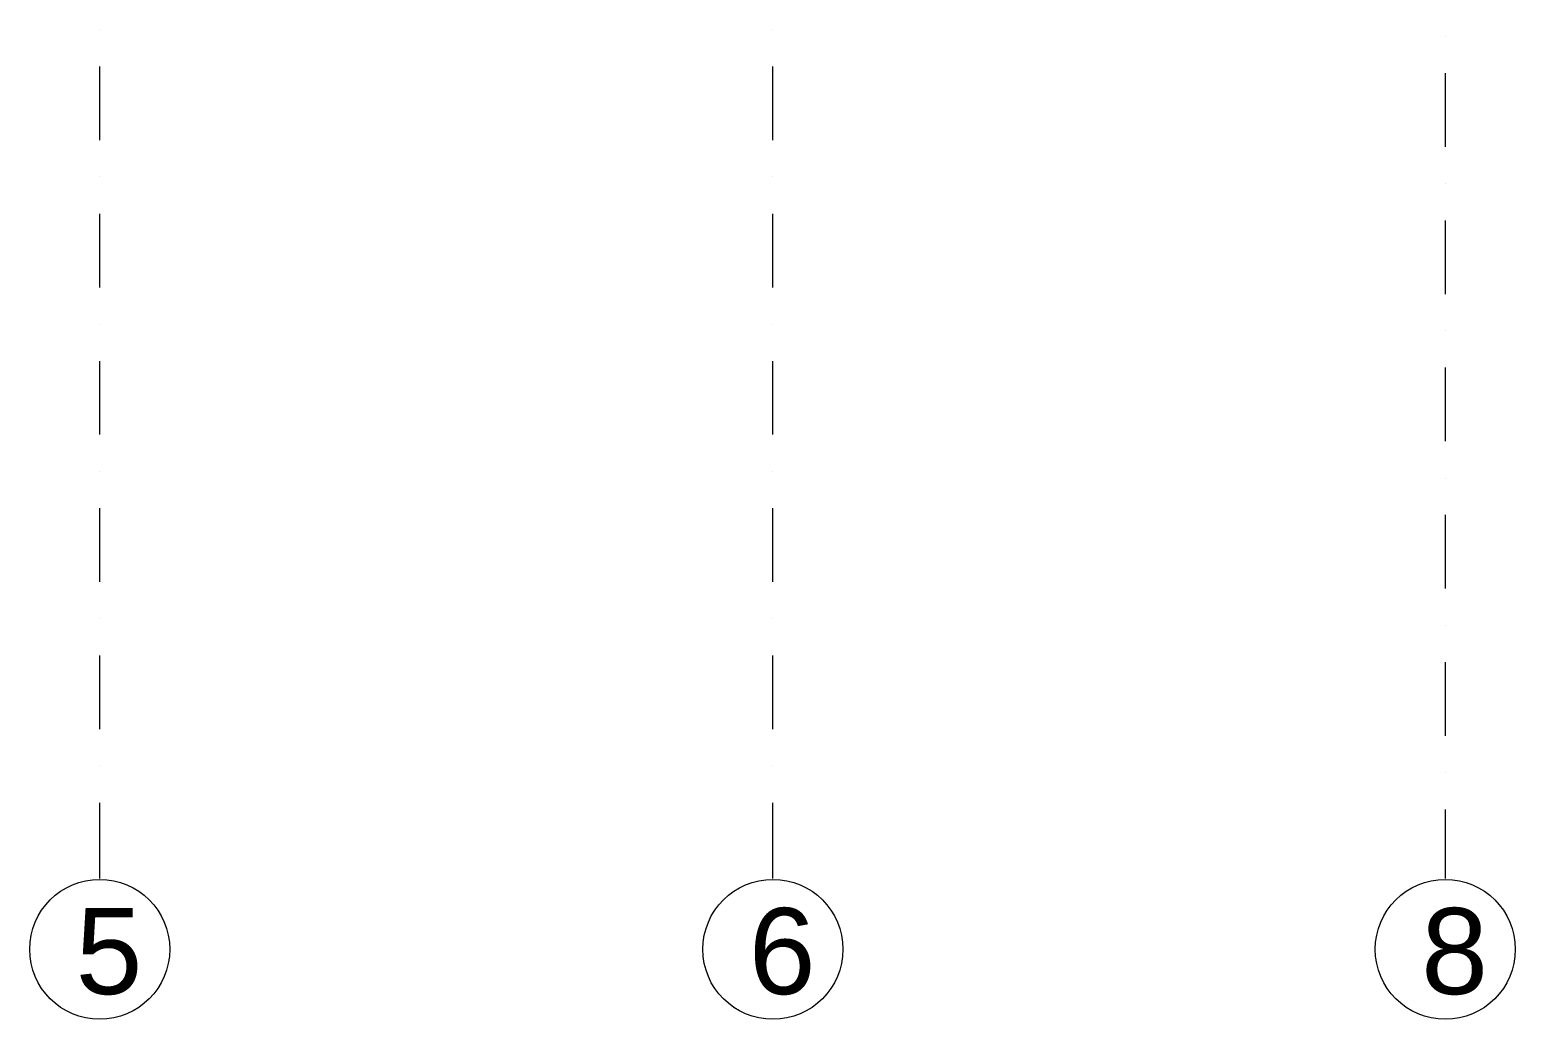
# Model space of a CAD drawing. Header units: millimetres. Extents: x 440 to 72591, y -28954 to 25941.
# Drawn here: x 14090 to 20494, y 2737 to 7005 of the extents above; entities that cross this region are included whole.
import ezdxf

# ---------------------------------------------------------------- set-up
doc = ezdxf.new("R2010")
doc.units = ezdxf.units.MM
doc.layers.add('podkład', color=7, linetype='Continuous')
doc.styles.get("Standard").update_dxf_attribs({"font": 'arial.ttf'})

msp = doc.modelspace()

# ---------------------------------------------------------------- linework, layer by layer
at = {"layer": 'podkład', "color": 6, "lineweight": 5, "transparency": 33554572}
for points in [[(14390.5, 7004.8), (14390.5, 7004.8)], [(17292.6, 7004.8), (17292.6, 7004.8)], [(20191.4, 6976.2), (20191.4, 6976.2)], [(14390.5, 6846), (14390.5, 6528.5)], [(17292.6, 6846), (17292.6, 6528.5)], [(20191.4, 6817.5), (20191.4, 6500)], [(14390.5, 6369.8), (14390.5, 6369.8)], [(17292.6, 6369.8), (17292.6, 6369.8)], [(20191.4, 6341.2), (20191.4, 6341.2)], [(14390.5, 6211), (14390.5, 5893.5)], [(17292.6, 6211), (17292.6, 5893.5)], [(20191.4, 6182.4), (20191.4, 5864.9)], [(14390.5, 5734.8), (14390.5, 5734.8)], [(17292.6, 5734.8), (17292.6, 5734.8)], [(20191.4, 5706.2), (20191.4, 5706.2)], [(14390.5, 5576), (14390.5, 5258.5)], [(17292.6, 5576), (17292.6, 5258.5)], [(20191.4, 5547.4), (20191.4, 5229.9)], [(14390.5, 5099.7), (14390.5, 5099.7)], [(17292.6, 5099.7), (17292.6, 5099.7)], [(20191.4, 5071.2), (20191.4, 5071.2)], [(14390.5, 4941), (14390.5, 4623.5)], [(17292.6, 4941), (17292.6, 4623.5)], [(20191.4, 4912.4), (20191.4, 4594.9)], [(14390.5, 4464.7), (14390.5, 4464.7)], [(17292.6, 4464.7), (17292.6, 4464.7)], [(20191.4, 4436.1), (20191.4, 4436.1)], [(14390.5, 4306), (14390.5, 3988.5)], [(17292.6, 4306), (17292.6, 3988.5)], [(20191.4, 4277.4), (20191.4, 3959.9)], [(14390.5, 3829.7), (14390.5, 3829.7)], [(17292.6, 3829.7), (17292.6, 3829.7)], [(20191.4, 3801.1), (20191.4, 3801.1)], [(14390.5, 3670.9), (14390.5, 3343.9)], [(17292.6, 3670.9), (17292.6, 3343.9)], [(20191.4, 3642.4), (20191.4, 3343.9)]]:
    msp.add_lwpolyline(points, dxfattribs=at)
at = {"layer": 'podkład', "color": 7, "lineweight": 5, "transparency": 33554572}
for centre in [(14391.5, 3039), (17293.5, 3039), (20192.4, 3039)]:
    msp.add_circle(centre, 301.8, dxfattribs=at)

# ---------------------------------------------------------------- texts
at = {"layer": 'podkład', "lineweight": 5, "transparency": 33554572, "char_height": 371.1, "attachment_point": 1}
for s, insert in [('5', (14287.5, 3217)), ('6', (17189.5, 3217)), ('8', (20088.4, 3217))]:
    msp.add_mtext_dynamic_manual_height_columns(s, width=331.49, gutter_width=11.6, heights=[0], dxfattribs=dict(at, insert=insert))

doc.saveas('drawing.dxf')
